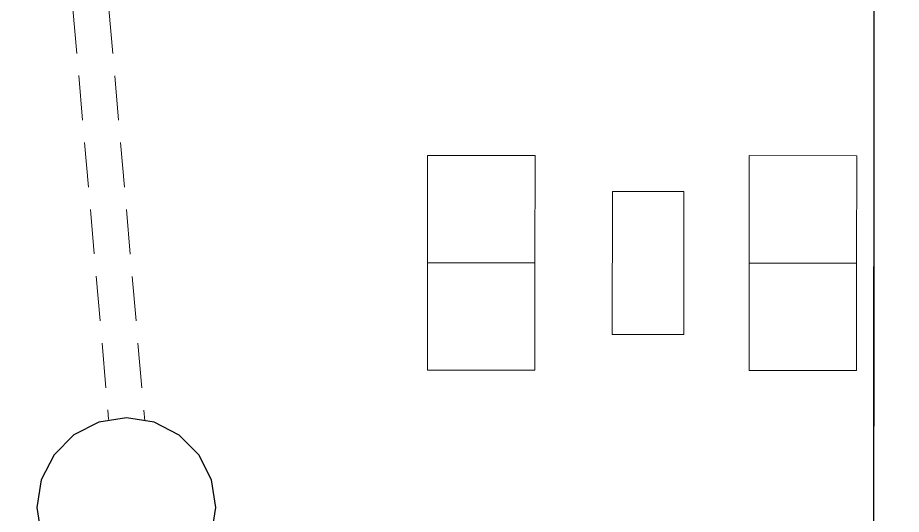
# Model space of a CAD drawing. Header units: millimetres. Extents: x 62878 to 70819, y -67946 to -61850.
# Drawn here: x 65346.6 to 65840.2, y -62405.3 to -62127.8 of the extents above; entities that cross this region are included whole.
import ezdxf

# ---------------------------------------------------------------- set-up
doc = ezdxf.new("R2010")
doc.units = ezdxf.units.MM
doc.linetypes.add('HIDDEN', pattern=[0.375, 0.25, -0.125])
doc.layers.add('alan hesabı1', color=7, linetype='Continuous', plot=False)
for name, color, linetype, lineweight in [('BA DÖŞ.-yeni', 11, 'Continuous', 30), ('BAP', 41, 'Continuous', 30), ('DOGRAMA', 171, 'Continuous', 0), ('DUV.ALÇ.-yeni', 20, 'Continuous', 25), ('DUVAR-GAZBETON_eski', 227, 'Continuous', 13), ('TEFRİŞ-yeni', 53, 'Continuous', 9)]:
    doc.layers.add(name, color=color, linetype=linetype, lineweight=lineweight)

msp = doc.modelspace()

# ---------------------------------------------------------------- linework, layer by layer
msp.add_lwpolyline([(68896.02, -63031.44), (69030.26, -63071.18), (69185.28, -62547.65), (68893, -62461.11, 1.044368), (68063.2, -62298.73, 0.204375), (63106.96, -62494.78, 0.353953), (62932.94, -62997.83), (63753.18, -65779.6), (64154.95, -67142.15), (65336.72, -66792.62), (65336.7, -66829.11), (65270.54, -66829.07, 0.626789), (65270.2, -67369.07), (65531.84, -67369.23, 0.926242), (66130.09, -67369.61), (66391.73, -67369.77, 0.626743), (66392.07, -66829.77), (66326.15, -66829.73), (66326.17, -66793.24), (67506.16, -67144.13), (68467.02, -63899.09), (68625.2, -63946.04), (68896.02, -63031.42)], format="xyb")
at = {"layer": 'alan hesabı1', "linetype": 'ByBlock'}
msp.add_lwpolyline([(64587.94, -62561.57), (64661.74, -62920.71), (64965, -62879.58), (64966.68, -62891.96), (65228.68, -62856.43), (65387.23, -62834.92), (65436.53, -62828.23), (65824.65, -62828.48), (65825.24, -61883.69), (65434.28, -61883.46), (65434.21, -62013.74), (65330.57, -62022.74), (65311.39, -61892.53), (64527.56, -62007.98)], dxfattribs=at)
at = {"layer": 'BA DÖŞ.-yeni', "linetype": 'HIDDEN', "ltscale": 150}
msp.add_arc((65815.04, -68607.15), 6697.94, 70.74616, 109.296847, dxfattribs=at)
at = {"layer": 'BAP'}
msp.add_lwpolyline([(65457.37, -62401.44), (65454.93, -62385.98), (65447.84, -62372.04), (65436.78, -62360.97), (65422.85, -62353.86), (65407.4, -62351.41), (65391.95, -62353.84), (65378, -62360.94), (65366.94, -62371.99), (65359.82, -62385.92), (65357.37, -62401.37), (65359.81, -62416.83), (65366.9, -62430.77), (65377.95, -62441.84), (65391.89, -62448.95), (65407.34, -62451.41), (65422.79, -62448.97), (65436.73, -62441.87), (65447.8, -62430.82), (65454.91, -62416.89)], close=True, dxfattribs=at)
at = {"layer": 'DOGRAMA', "lineweight": -2}
msp.add_lwpolyline([(68355.73, -61957.86, 0.273736), (68066.91, -62277.72, 0.209295), (68023.71, -62283.85, 0.198368), (63201.05, -62451.11)], format="xyb", dxfattribs=at)
at = {"layer": 'DUV.ALÇ.-yeni'}
msp.add_line((65824.65, -62833.48), (65825.24, -61885.36), dxfattribs=at)
at = {"layer": 'DUVAR-GAZBETON_eski', "linetype": 'HIDDEN', "ltscale": 100}
for p, q in [((65367.78, -62010.73), (65397.44, -62352.27)), ((65387.86, -62010.78), (65417.58, -62353.02))]:
    msp.add_line(p, q, dxfattribs=at)
at = {"layer": 'TEFRİŞ-yeni'}
for points in [[(65575.59, -62264.74), (65575.63, -62204.74), (65635.63, -62204.78), (65635.59, -62264.78)], [(65755.25, -62264.86), (65755.29, -62204.86), (65815.29, -62204.89), (65815.25, -62264.89)], [(65575.56, -62324.74), (65575.59, -62264.74), (65635.59, -62264.78), (65635.56, -62324.78)], [(65755.21, -62324.86), (65755.25, -62264.86), (65815.25, -62264.89), (65815.21, -62324.89)]]:
    msp.add_lwpolyline(points, close=True, dxfattribs=at)
msp.add_lwpolyline([(65678.76, -62304.81), (65678.81, -62224.81), (65718.81, -62224.83), (65718.76, -62304.83), (65678.76, -62304.81)], dxfattribs=at)

doc.saveas('drawing.dxf')
